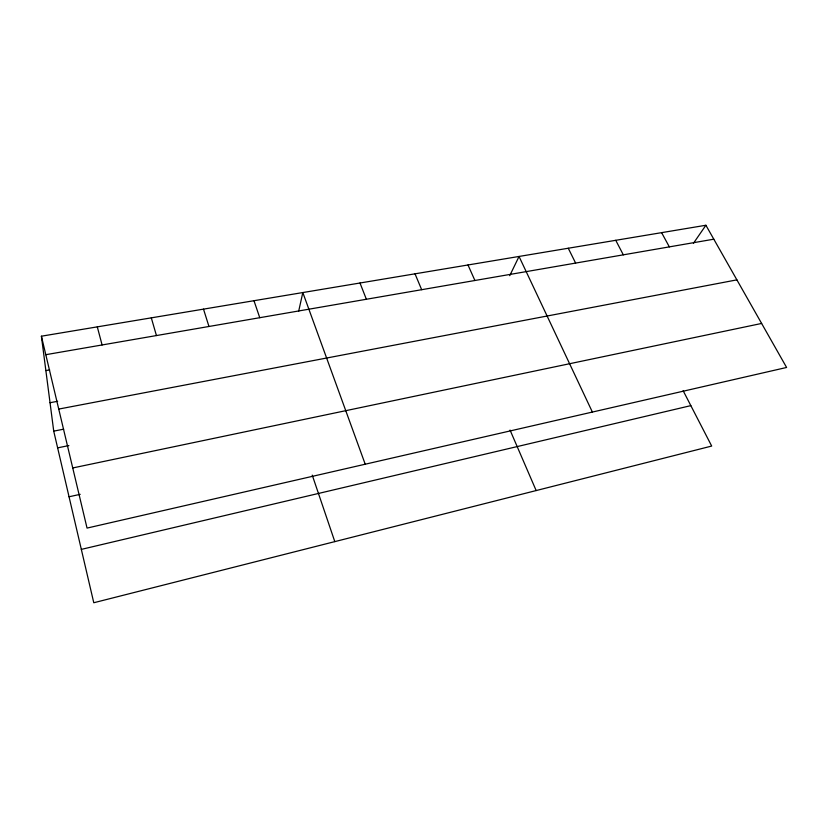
<?xml version="1.0" encoding="UTF-8"?>
<svg xmlns="http://www.w3.org/2000/svg" width="828" height="828" viewBox="0 0 828 828"><rect width="100%" height="100%" fill="white"/><g stroke="black" fill="none" stroke-linecap="round" stroke-linejoin="round"><path stroke-width="1.24" d="M298.67 311.256L302.82 292.553L365.22 464.218M509.737 275.683L519.042 256.463L592.382 412.065M693.419 243.318L705.901 225.257L786.6 367.466L87.043 528.088L41.4 336.199L705.901 225.257M81.33 549.388L690.831 405.627M69.045 496.779L80.192 494.337M72.74 467.955L761.615 323.448M57.629 447.855L68.869 445.578M683.131 390.692L711.687 446.054L93.781 602.743L53.727 431.14L63.652 429.183M58.736 409.073L736.889 279.864M50.032 402.719L57.639 401.29M45.861 370.592L49.659 369.909M45.799 354.694L713.808 239.188M661.603 232.658L669.345 246.879M615.753 240.306L623.318 254.838M568.267 248.245L575.626 263.087M467.996 264.981L474.91 280.495M510.048 430.084L536.161 490.559M415.014 273.83L421.669 289.707M360.004 283.01L366.369 299.27M253.979 300.709L259.754 317.704M312.239 475.127L334.802 541.626M203.502 309.144L208.966 326.48M151.307 317.849L156.44 335.568M97.3 326.874L102.092 344.965M41.4 336.199L53.727 431.14"/></g></svg>
